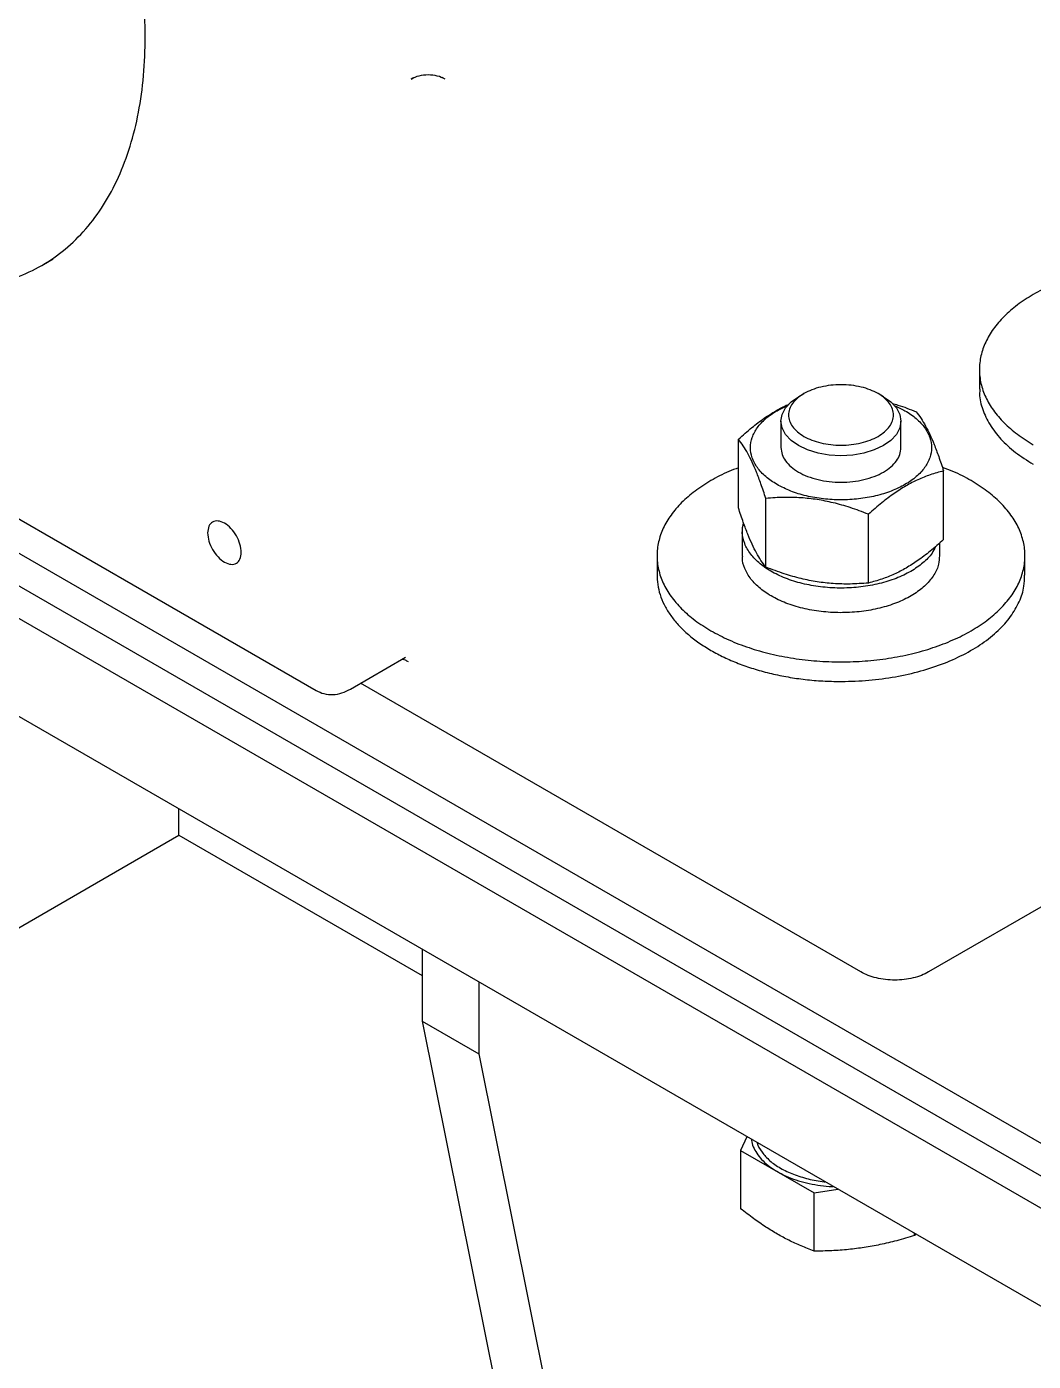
# Model space of a CAD drawing. Header units: millimetres. Extents: x 1293 to 41893, y 1011 to 26911.
# Drawn here: x 5709.2 to 5877, y 21778.5 to 22001 of the extents above; entities that cross this region are included whole.
import ezdxf

# ---------------------------------------------------------------- set-up
doc = ezdxf.new("R2010")
doc.units = ezdxf.units.MM
doc.header["$LTSCALE"] = 50
doc.layers.add('MAQUINAS', color=11, linetype='Continuous')

msp = doc.modelspace()

# ---------------------------------------------------------------- linework, layer by layer
at = {"layer": 'MAQUINAS', "linetype": 'Continuous', "lineweight": 25}
for p, q in [((5493.2114938, 22037.1202841), (5879.7632008, 21813.9687336)), ((5945.7598337, 21764.9833622), (5483.7834033, 22031.6766787)), ((5493.2114938, 22031.6766787), (5879.7632008, 21808.5251282)), ((5945.7598337, 21748.652546), (5483.7834033, 22015.3458625)), ((5773.2680361, 21992.2580987), (5773.7394406, 21992.5302347)), ((5778.9248904, 21992.2580987), (5778.4534858, 21992.5302347)), ((5592.467787, 21985.545706), (5757.4593693, 21890.298093)), ((5711.6937266, 21961.1799018), (5713.5793447, 21962.2684459)), ((5867.994972, 21943.8077988), (5867.994972, 21940.5416356)), ((5837.8504555, 21939.2969794), (5838.7435313, 21939.8127087)), ((5851.99374, 21939.296316), (5851.1005191, 21939.8121291)), ((5834.9215233, 21935.2149389), (5834.9215233, 21930.8026245)), ((5854.9215233, 21930.8026245), (5854.9215233, 21935.2149389)), ((5827.8194122, 21920.7485387), (5827.8194122, 21932.2119187)), ((5862.0236344, 21915.4577004), (5862.0236344, 21926.9210804)), ((5832.401909, 21910.8757001), (5832.401909, 21922.3390801)), ((5849.5040201, 21908.230281), (5849.5040201, 21919.693661)), ((5828.4681899, 21916.8887691), (5828.4681899, 21912.7842906)), ((5814.2548566, 21912.7842906), (5814.2548566, 21909.5181273)), ((5861.3748566, 21912.7842906), (5861.3748566, 21914.8987042)), ((5875.5881899, 21909.5181273), (5875.5881899, 21912.7842906)), ((5814.2847803, 21909.5170994), (5814.2581485, 21909.2587383)), ((5763.1492051, 21890.5315344), (5772.3584579, 21895.8479229)), ((5848.2213549, 21843.3819929), (5764.8481545, 21891.5123171)), ((5937.7882139, 21888.5565751), (5859.5350634, 21843.3819929)), ((5734.5706084, 21866.1878894), (5734.5706084, 21870.5694907)), ((5621.4335234, 21800.8752404), (5734.5706084, 21866.1878894)), ((5734.5706084, 21866.1878894), (5775.1113972, 21842.7841902)), ((5775.1113972, 21847.1657915), (5775.1113972, 21835.1891518)), ((5784.5394876, 21841.7230707), (5784.5394876, 21829.7464311)), ((5775.1113972, 21835.1891518), (5784.5394876, 21829.7464311)), ((5775.1113972, 21835.1891518), (5800.5672413, 21708.3507571)), ((5784.5394876, 21829.7464311), (5809.9953317, 21702.9080364)), ((5829.2515613, 21815.91134), (5828.1911972, 21813.6268205)), ((5828.1911972, 21813.6268205), (5828.1911972, 21803.908294)), ((5828.1911972, 21813.6268205), (5840.4386459, 21806.5565189)), ((5840.4386459, 21806.5565189), (5844.3959785, 21807.168654)), ((5840.4386459, 21796.8379923), (5840.4386459, 21806.5565189)), ((5857.168972, 21799.4259024), (5857.168972, 21799.7949618)), ((5857.3336187, 21799.6999133), (5857.168972, 21799.4259024))]:
    msp.add_line(p, q, dxfattribs=at)
at = {"layer": 'MAQUINAS', "linetype": 'Continuous', "lineweight": 25, "flags": 128}
msp.add_lwpolyline([(5851.993617, 21939.2962577), (5853.2362194, 21938.4221775), (5854.1603186, 21937.4241233), (5854.7293761, 21936.3411713), (5854.9215233, 21935.2149389), (5854.7293761, 21934.0887064), (5854.1603186, 21933.0057544), (5853.2362194, 21932.0077002), (5851.9925911, 21931.1328983), (5850.4772256, 21930.414967), (5848.7483576, 21929.8814958), (5846.8724265, 21929.552986), (5844.9215233, 21929.4420617), (5842.97062, 21929.552986), (5841.0946889, 21929.8814958), (5839.3658209, 21930.414967), (5837.8504555, 21931.1328983), (5836.6068271, 21932.0077002), (5835.6827279, 21933.0057544), (5835.1136705, 21934.0887064), (5834.9215233, 21935.2149389), (5835.1136705, 21936.3411713), (5835.6827279, 21937.4241233), (5836.6068271, 21938.4221775), (5837.8504555, 21939.2969794)], dxfattribs=at)
at = {"layer": 'MAQUINAS', "linetype": 'Continuous', "lineweight": 25}
for points in [[(5728.9560112, 21999.3336356), (5728.9013171, 21997.1384414), (5728.7919289, 21992.7480529), (5727.9098841, 21986.641276), (5726.5111724, 21980.9608151), (5724.5576031, 21975.7911992), (5722.0818328, 21971.1742235), (5719.1039953, 21967.1564931), (5715.6537628, 21963.7761273), (5711.7640965, 21961.0658346), (5707.4725274, 21959.0516754), (5702.8203666, 21957.7530582), (5697.852422, 21957.1824863), (5692.6165363, 21957.3454557), (5687.1631342, 21958.2403964), (5681.544735, 21959.8586899), (5675.8154469, 21962.184751), (5670.0304461, 21965.1961785), (5664.2454452, 21968.8639708), (5658.5161571, 21973.1528049), (5652.8977579, 21978.0213771), (5647.4443558, 21983.4228004), (5642.2084701, 21989.305056), (5637.2405253, 21995.6114947), (5632.5883653, 22002.281382), (5628.2967931, 22009.2504833), (5624.4071387, 22016.4516822), (5620.9568617, 22023.8156273), (5617.9791902, 22031.2713998), (5615.5028007, 22038.7471966), (5613.5515422, 22046.1710215), (5612.1442065, 22053.4713792), (5611.2943469, 22060.5779632), (5611.010148, 22067.4223331), (5611.2943469, 22073.9385741), (5612.1442065, 22080.063931), (5613.5515422, 22085.7394134), (5615.5028007, 22090.9103633), (5617.9791902, 22095.5269816), (5620.9568617, 22099.5448077), (5624.4071387, 22102.9251479), (5628.2967931, 22105.6354474), (5632.5883653, 22107.6496048), (5637.2405253, 22108.9482225), (5642.2084701, 22109.5187942), (5647.4443558, 22109.3558249), (5652.8977579, 22108.4608842), (5658.5161571, 22106.8425907), (5664.2454452, 22104.5165296), (5670.0304461, 22101.5051021), (5675.8154469, 22097.8373098), (5681.544735, 22093.5484757), (5687.1631342, 22088.6799035), (5692.6165363, 22083.2784802), (5697.852422, 22077.3962246), (5702.8203666, 22071.089786), (5707.4725274, 22064.4198982), (5711.7640965, 22057.4507988), (5715.6537628, 22050.249593), (5719.1039953, 22042.8856735), (5722.0818328, 22035.4298052), (5724.5576031, 22027.9543659), (5726.5111724, 22020.529207), (5727.9098841, 22013.2338278), (5728.7919289, 22006.1086638), (5728.9013171, 22001.5919783), (5728.9560112, 21999.3336356)], [(5778.9248904, 21992.2580987), (5778.5117459, 21992.4475143), (5777.685457, 21992.8263455), (5776.0964632, 21992.9884772), (5774.5074694, 21992.8263455), (5773.6811805, 21992.4475143), (5773.2680361, 21992.2580987)], [(5838.7435313, 21939.8127087), (5839.1708693, 21940.0328589), (5840.0255453, 21940.4731592), (5841.5593245, 21940.9344466), (5843.2052654, 21941.2254088), (5844.9217286, 21941.3223872), (5846.63696, 21941.2249983), (5848.286596, 21940.9360887), (5849.8068264, 21940.4670013), (5851.1393408, 21939.8356983), (5852.2329017, 21939.0664578), (5853.0454921, 21938.1888365), (5853.5458825, 21937.2365622), (5853.7148437, 21936.2462299), (5853.5458825, 21935.2558976), (5853.045492, 21934.3036233), (5852.232902, 21933.4260022), (5851.1393397, 21932.6567609), (5849.8068303, 21932.0254608), (5848.2865813, 21931.5563626), (5846.637015, 21931.2674933), (5844.9215233, 21931.1699541), (5843.2060315, 21931.2674933), (5841.5564653, 21931.5563625), (5840.0362159, 21932.025461), (5838.7037078, 21932.6567602), (5837.6101406, 21933.4260045), (5836.7975693, 21934.3036147), (5836.2971091, 21935.2559294), (5836.1284082, 21936.2461114), (5836.2963979, 21937.2370045), (5836.8004138, 21938.1871859), (5837.5994736, 21939.0726179), (5838.3621788, 21939.5660118), (5838.7435313, 21939.8127087)], [(5834.9215233, 21930.8026245), (5834.9587404, 21930.4247937), (5835.0331746, 21929.6691321), (5835.627801, 21928.5791992), (5836.5519889, 21927.5747113), (5837.8052063, 21926.6942703), (5839.3299188, 21925.971711), (5841.0700442, 21925.4348011), (5842.9580382, 21925.1041735), (5844.9215233, 21924.9925343), (5846.8850083, 21925.1041735), (5848.7730024, 21925.4348011), (5850.5131277, 21925.971711), (5852.0378403, 21926.6942703), (5853.2910576, 21927.5747113), (5854.2152455, 21928.5791992), (5854.8098719, 21929.6691321), (5854.8843062, 21930.4247937), (5854.9215233, 21930.8026245)], [(5739.3534978, 21916.5756618), (5739.3956116, 21916.9748139), (5739.4798393, 21917.7731182), (5740.1277961, 21918.4760467), (5741.0538026, 21918.6610937), (5742.1557138, 21918.2776705), (5743.2553688, 21917.3901565), (5744.1881436, 21916.1320581), (5744.8112833, 21914.695341), (5745.0301248, 21913.2986148), (5744.8112833, 21912.1545576), (5744.1881436, 21911.4373025), (5743.2553688, 21911.2561627), (5742.1557138, 21911.6382835), (5741.0538026, 21912.5270999), (5740.1277961, 21913.7812911), (5739.4798393, 21915.2323347), (5739.3956116, 21916.1278861), (5739.3534978, 21916.5756618)], [(5814.2581485, 21909.2587383), (5814.2999858, 21908.6904938), (5814.3836604, 21907.5540048), (5814.8686287, 21905.8681434), (5815.6118399, 21904.2159196), (5816.6326426, 21902.6130795), (5817.9133174, 21901.0736718), (5819.4487508, 21899.6148219), (5821.2058955, 21898.2394868), (5822.5599087, 21897.4130753), (5823.2369153, 21896.9998696)], [(5823.2369153, 21896.9998696), (5823.9526862, 21896.609042), (5825.3842279, 21895.8273868), (5827.7666363, 21894.8130088), (5830.2937122, 21893.926622), (5832.9603336, 21893.1873041), (5835.7368349, 21892.5980073), (5838.5988806, 21892.1689606), (5841.5191945, 21891.8889943), (5843.4878646, 21891.84069), (5844.4721997, 21891.8165379)], [(5859.5350634, 21843.3819929), (5859.1437719, 21843.1804127), (5858.361189, 21842.7772521), (5856.9568068, 21842.3548858), (5855.4496436, 21842.0884306), (5853.8782092, 21841.9997702), (5852.3067747, 21842.0884306), (5850.7996115, 21842.3548858), (5849.3952293, 21842.7772521), (5848.6126464, 21843.1804127), (5848.2213549, 21843.3819929)]]:
    msp.add_open_spline(points, degree=3, dxfattribs=at)
for points, knots in [([(5881.5595275, 21958.4571978), (5881.0306447, 21958.2611058), (5879.3757309, 21957.6475192), (5876.9250937, 21956.3531861), (5874.2598566, 21954.6181453), (5872.0282972, 21952.6842361), (5870.248112, 21950.6021728), (5868.9552527, 21948.4028593), (5868.1703572, 21946.1251849), (5867.907296, 21943.8078089), (5868.1702906, 21941.4903726), (5868.955519, 21939.2128789), (5870.2471132, 21937.0129028), (5872.0320261, 21934.9333094), (5874.2459401, 21932.9901829), (5876.0666672, 21931.8564217), (5876.9770307, 21931.2895411)], [0, 0, 0, 0, 0.0348699689, 0.1091107405, 0.1833515121, 0.2575922838, 0.3318330554, 0.406073827, 0.4803145986, 0.5545553703, 0.6287961419, 0.7030369135, 0.7772776851, 0.8515184568, 0.9257592284, 1, 1, 1, 1]), ([(5868.0656542, 21940.5404282), (5868.0453725, 21940.2782102), (5867.9575343, 21939.1425684), (5868.4834893, 21937.1389913), (5869.6435752, 21934.6008258), (5871.4982875, 21932.1976615), (5873.9010033, 21929.9577982), (5875.9516882, 21928.6681846), (5876.9770307, 21928.0233779)], [0, 0, 0, 0, 0.0566426633, 0.2453141307, 0.433985598, 0.6226570653, 0.8113285327, 1, 1, 1, 1]), ([(5827.8194122, 21932.2119187), (5828.5629858, 21932.8698898), (5829.9777067, 21934.1217437), (5832.0763234, 21935.7071343), (5834.0773529, 21936.9694736), (5835.4661119, 21937.7325219), (5836.1854454, 21938.0169845), (5836.2583542, 21938.0458166)], [0, 0, 0, 0, 0.2702712104, 0.514217156, 0.7441553361, 0.9740685915, 1, 1, 1, 1]), ([(5834.255996, 21924.6455467), (5833.5976395, 21925.0714374), (5832.2809264, 21925.9232188), (5830.9014381, 21927.4518149), (5830.0313631, 21929.0921496), (5829.7411814, 21930.8029301), (5830.0330511, 21932.511877), (5830.894686, 21934.1577125), (5832.3062466, 21935.6661391), (5834.0234681, 21936.9183576), (5835.4207282, 21937.5324502), (5836.0316181, 21937.8009349)], [0, 0, 0, 0, 0.1139361246, 0.2278722491, 0.3418083737, 0.4557444983, 0.5696806228, 0.6836167474, 0.797552872, 0.9114889965, 1, 1, 1, 1]), ([(5853.8114285, 21937.8009349), (5854.4223187, 21937.53245), (5855.8195797, 21936.9183568), (5857.536793, 21935.6661431), (5858.9483859, 21934.1576978), (5859.8099005, 21932.5119319), (5860.1022196, 21930.8027255), (5859.8103608, 21929.0929131), (5858.9465448, 21927.4489654), (5857.5436974, 21925.9338532), (5855.6558051, 21924.6058585), (5853.3553854, 21923.5159926), (5850.7308989, 21922.7061722), (5847.8830093, 21922.2074061), (5844.9218777, 21922.0392764), (5841.9586196, 21922.2066974), (5839.1171093, 21922.7090071), (5836.4692321, 21923.5053619), (5834.9937413, 21924.2654851), (5834.255996, 21924.6455467)], [0, 0, 0, 0, 0.0463047413, 0.105910695, 0.1655166486, 0.2251226023, 0.284728556, 0.3443345096, 0.4039404633, 0.463546417, 0.5231523706, 0.5827583243, 0.642364278, 0.7019702317, 0.7615761853, 0.821182139, 0.8807880927, 0.9403940463, 1, 1, 1, 1]), ([(5853.4781566, 21938.1608783), (5853.7794956, 21938.07794), (5855.1215851, 21937.7085535), (5856.4280291, 21937.1934029), (5857.4411375, 21936.793919)], [0, 0, 0, 0, 0.2245297372, 1, 1, 1, 1]), ([(5857.4411375, 21936.793919), (5857.7133229, 21936.4366261), (5858.231182, 21935.7568416), (5858.9990885, 21934.4710308), (5859.7323601, 21933.0168722), (5860.4656415, 21931.3113882), (5861.2335511, 21929.2883893), (5861.7514345, 21927.7366668), (5862.0236344, 21926.9210804)], [0, 0, 0, 0, 0.1815959575, 0.3455038983, 0.4999999835, 0.6544793218, 0.8183941161, 1, 1, 1, 1]), ([(5832.401909, 21922.3390801), (5832.1297236, 21923.1546161), (5831.6118646, 21924.7062523), (5830.843958, 21926.7293001), (5830.1106864, 21928.4347606), (5829.3774051, 21929.8889376), (5828.6094955, 21931.1748107), (5828.091612, 21931.8546138), (5827.8194122, 21932.2119187)], [0, 0, 0, 0, 0.18159595749, 0.34550389829, 0.49999998353, 0.65447932178, 0.81839411604, 1, 1, 1, 1]), ([(5827.8194122, 21927.4336895), (5827.2905294, 21927.2375975), (5825.6356156, 21926.6240109), (5823.1849783, 21925.3296779), (5820.5197412, 21923.5946371), (5818.2881819, 21921.6607278), (5816.5079966, 21919.5786645), (5815.2151373, 21917.3793511), (5814.4302418, 21915.1016766), (5814.1671807, 21912.7843006), (5814.4301752, 21910.4668644), (5815.2154036, 21908.1893706), (5816.5069978, 21905.9893945), (5818.2919107, 21903.9098012), (5820.5058247, 21901.9666747), (5822.3265518, 21900.8329135), (5823.2369153, 21900.2660329)], [0, 0, 0, 0, 0.0348699689, 0.1091107405, 0.1833515121, 0.2575922838, 0.3318330554, 0.406073827, 0.4803145986, 0.5545553703, 0.6287961419, 0.7030369135, 0.7772776851, 0.8515184568, 0.9257592284, 1, 1, 1, 1]), ([(5823.2369153, 21900.2660329), (5824.2188877, 21899.7404912), (5826.1828326, 21898.6894078), (5829.5487911, 21897.4113424), (5833.1511426, 21896.3809342), (5836.9620264, 21895.6353126), (5840.9071869, 21895.1820106), (5844.9215462, 21895.0301843), (5848.9357678, 21895.1820565), (5852.8813414, 21895.635129), (5856.6907104, 21896.3816227), (5860.298708, 21897.4087721), (5863.643597, 21898.6990006), (5866.6681464, 21900.2302323), (5869.3206049, 21901.9762674), (5871.5555883, 21903.9072308), (5873.3348557, 21905.9900833), (5874.6279626, 21908.1891861), (5875.4127856, 21910.4669137), (5875.6758892, 21912.7842877), (5875.4127971, 21915.101679), (5874.6279163, 21917.3793545), (5873.3350292, 21919.5786486), (5871.5549405, 21921.6607881), (5869.3230228, 21923.5944119), (5866.6591226, 21925.3305182), (5864.1443748, 21926.653136), (5862.4197463, 21927.2905408), (5861.8222847, 21927.5113564)], [0, 0, 0, 0, 0.0391695185, 0.0783390371, 0.1175085556, 0.1566780741, 0.1958475927, 0.2350171112, 0.2741866298, 0.3133561483, 0.3525256668, 0.3916951854, 0.4308647039, 0.4700342224, 0.509203741, 0.5483732595, 0.5875427781, 0.6267122966, 0.6658818151, 0.7050513337, 0.7442208522, 0.7833903707, 0.8225598893, 0.8617294078, 0.9008989263, 0.9400684449, 0.9792379634, 1, 1, 1, 1]), ([(5862.0236344, 21926.9210804), (5861.28001, 21926.7209168), (5859.8651927, 21926.340086), (5857.7672331, 21925.4975781), (5855.7638978, 21924.4667283), (5853.7605359, 21923.1845586), (5851.6625678, 21921.6048645), (5850.247684, 21920.3521097), (5849.5040201, 21919.693661)], [0, 0, 0, 0, 0.1815959575, 0.3455038983, 0.4999999835, 0.6544793218, 0.8183941161, 1, 1, 1, 1]), ([(5849.5040201, 21919.693661), (5848.4882104, 21920.0799118), (5846.555534, 21920.8147914), (5843.6896679, 21921.6267128), (5840.9530609, 21922.1756725), (5838.2164177, 21922.4733333), (5835.35054, 21922.5480752), (5833.4177727, 21922.4110832), (5832.401909, 21922.3390801)], [0, 0, 0, 0, 0.1815959574, 0.3455038982, 0.4999999835, 0.6544793217, 0.818394116, 1, 1, 1, 1]), ([(5832.401909, 21910.8757001), (5832.1285641, 21911.2344887), (5831.6103542, 21911.9146836), (5830.8424441, 21913.2013214), (5830.1106307, 21914.6530871), (5829.3790129, 21916.3542365), (5828.6110229, 21918.3766386), (5828.0927771, 21919.9294564), (5827.8194122, 21920.7485387)], [0, 0, 0, 0, 0.1823750565, 0.345748339, 0.4999999999, 0.6542503389, 0.817623519, 1, 1, 1, 1]), ([(5860.6728707, 21914.2938631), (5860.4988156, 21913.9290689), (5860.0420686, 21912.9717938), (5858.6502237, 21911.5623416), (5856.6331976, 21910.1294835), (5854.151707, 21908.9544343), (5851.3308137, 21908.0757951), (5848.267738, 21907.5279831), (5845.0796516, 21907.3311506), (5841.88551, 21907.4927843), (5838.8052449, 21908.0067961), (5835.9544249, 21908.8539089), (5833.4396353, 21910.0023788), (5831.356463, 21911.4090305), (5829.7782711, 21913.0214983), (5828.7820266, 21914.7778582), (5828.3496771, 21916.572257), (5828.5703168, 21917.7498252), (5828.6763965, 21918.3159791)], [0, 0, 0, 0, 0.03961644634, 0.10395955286, 0.16830265938, 0.23264576589, 0.29698887241, 0.36133197893, 0.42567508545, 0.49001819196, 0.55436129848, 0.618704405, 0.68304751151, 0.74739061803, 0.81173372455, 0.87607683106, 0.94041993758, 1, 1, 1, 1]), ([(5862.0236344, 21915.4577004), (5861.2768104, 21914.7964307), (5859.8609746, 21913.5427894), (5857.7628708, 21911.9637239), (5855.7638562, 21910.6849575), (5853.7646989, 21909.6556277), (5851.6666534, 21908.8123049), (5850.2508369, 21908.4312698), (5849.5040201, 21908.230281)], [0, 0, 0, 0, 0.1823750568, 0.3457483395, 0.4999999999, 0.6542503399, 0.8176235202, 1, 1, 1, 1]), ([(5861.3203834, 21912.7859464), (5861.3066956, 21912.3116992), (5861.2752667, 21911.2227682), (5860.498584, 21909.5649931), (5859.1469441, 21907.8905991), (5857.2421947, 21906.3999146), (5854.880652, 21905.1486084), (5852.1442109, 21904.1836703), (5849.1372818, 21903.5412706), (5845.9721478, 21903.2455052), (5842.7676538, 21903.3074648), (5839.6438766, 21903.7248263), (5836.7182137, 21904.4819365), (5834.0994869, 21905.5504063), (5831.8892423, 21906.8901509), (5830.1579136, 21908.4509819), (5829.0169121, 21910.1741597), (5828.4659462, 21911.6472097), (5828.5258934, 21912.5222939), (5828.5437984, 21912.783664)], [0, 0, 0, 0, 0.0476329457, 0.1093711995, 0.1711094533, 0.2328477071, 0.294585961, 0.3563242148, 0.4180624686, 0.4798007224, 0.5415389762, 0.60327723, 0.6650154838, 0.7267537376, 0.7884919914, 0.8502302452, 0.911968499, 0.9737067528, 1, 1, 1, 1]), ([(5849.5040201, 21908.230281), (5848.4838513, 21908.1579451), (5846.5498056, 21908.0208099), (5843.6837917, 21908.096271), (5840.9529637, 21908.393948), (5838.2221886, 21908.9410914), (5835.3561531, 21909.752283), (5833.4220907, 21910.4877533), (5832.401909, 21910.8757001)], [0, 0, 0, 0, 0.1823750566, 0.3457483391, 0.4999999999, 0.6542503394, 0.81762352, 1, 1, 1, 1]), ([(5844.4721997, 21891.8165379), (5845.9876917, 21891.8411941), (5849.0186757, 21891.8905066), (5853.4779971, 21892.454765), (5857.7490741, 21893.3651395), (5861.7392387, 21894.636995), (5865.3606395, 21896.2329946), (5868.534572, 21898.1206914), (5871.1892184, 21900.2580484), (5873.2747589, 21902.5983509), (5874.7142977, 21905.0904576), (5875.5047743, 21907.4199758), (5875.5137943, 21908.9071013), (5875.5175078, 21909.5193347)], [0, 0, 0, 0, 0.0934598524, 0.1869197047, 0.2803795571, 0.3738394094, 0.4672992618, 0.5607591141, 0.6542189665, 0.7476788188, 0.8411386712, 0.9345985236, 1, 1, 1, 1]), ([(5771.8619098, 21895.5612718), (5771.8708723, 21895.5590218), (5771.9678001, 21895.5346894), (5772.2864561, 21895.4070573), (5772.6018353, 21895.2351327), (5772.7667381, 21895.1452383)], [0, 0, 0, 0, 0.0463598402, 0.5013686295, 1, 1, 1, 1]), ([(5757.4593808, 21890.2980863), (5757.8770043, 21890.100966), (5758.749098, 21889.6893336), (5760.2412154, 21889.5747628), (5761.7733108, 21889.8393824), (5762.6860266, 21890.2985285), (5763.1491808, 21890.5315204)], [0, 0, 0, 0, 0.2287984766, 0.4777837037, 0.7350033097, 1, 1, 1, 1]), ([(5830.005377, 21815.4761715), (5830.0168706, 21815.3454015), (5830.0615287, 21814.837297), (5830.4022412, 21813.967685), (5831.0201984, 21812.8910143), (5831.8969468, 21811.8739812), (5832.9788677, 21810.923497), (5833.8695703, 21810.3689455), (5834.3149215, 21810.0916697)], [0, 0, 0, 0, 0.0648196954, 0.2518557563, 0.4388918173, 0.6259278782, 0.8129639391, 1, 1, 1, 1]), ([(5830.9355835, 21814.9391747), (5830.938733, 21814.9201172), (5831.0303346, 21814.3658445), (5831.7108723, 21813.32162), (5832.9860284, 21811.8858997), (5834.7835017, 21810.6343556), (5836.9514746, 21809.5966963), (5839.4384847, 21808.8605644), (5841.2473306, 21808.4676983), (5842.2074631, 21808.4148178), (5842.2404751, 21808.4129996)], [0, 0, 0, 0, 0.0058648995, 0.1705765997, 0.3352882998, 0.5, 0.6647117002, 0.8294234003, 0.9941351005, 1, 1, 1, 1]), ([(5834.3149215, 21810.0916697), (5834.7952293, 21809.8345739), (5835.7558448, 21809.3203822), (5837.4023102, 21808.6958026), (5839.164054, 21808.1896665), (5841.0291044, 21807.8329275), (5842.5354798, 21807.6362383), (5843.4156379, 21807.6104577), (5843.6421627, 21807.6038226)], [0, 0, 0, 0, 0.1870360609, 0.3740721218, 0.5611081827, 0.7481442437, 0.9351803046, 1, 1, 1, 1]), ([(5834.3149215, 21799.6834962), (5833.6762317, 21800.0667577), (5832.3551076, 21800.8595305), (5830.3097022, 21802.2761884), (5828.913843, 21803.3515645), (5828.1911972, 21803.908294)], [0, 0, 0, 0, 0.3109996447, 0.6432998506, 1, 1, 1, 1]), ([(5840.4386459, 21796.8379923), (5839.7162983, 21797.1154396), (5838.3210149, 21797.6513554), (5836.2746405, 21798.5968329), (5834.9535834, 21799.3293585), (5834.3149215, 21799.6834962)], [0, 0, 0, 0, 0.35669872375, 0.68899757502, 1, 1, 1, 1]), ([(5857.168972, 21799.4259024), (5856.1819718, 21799.1336288), (5854.275487, 21798.5690745), (5851.4809246, 21797.9010811), (5849.6762665, 21797.5918145), (5848.8038089, 21797.4423004)], [0, 0, 0, 0, 0.3566987222, 0.6889975727, 1, 1, 1, 1]), ([(5848.8038089, 21797.4423004), (5847.9313716, 21797.3219073), (5846.1267431, 21797.0728755), (5843.3318256, 21796.8762673), (5841.4255419, 21796.8510484), (5840.4386459, 21796.8379923)], [0, 0, 0, 0, 0.3109996431, 0.643299849, 1, 1, 1, 1])]:
    msp.add_open_spline(points, degree=3, knots=knots, dxfattribs=at)

doc.saveas('drawing.dxf')
